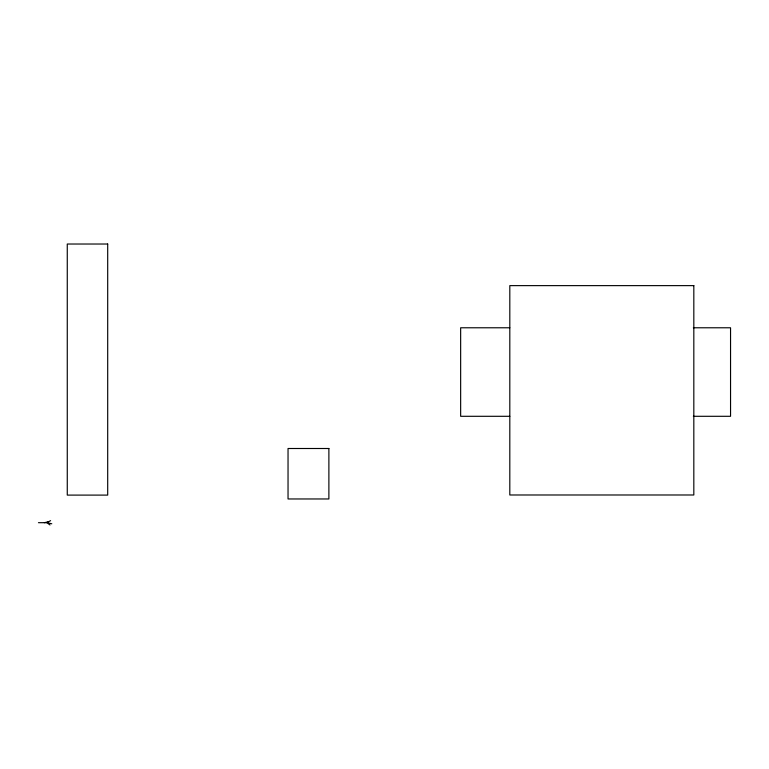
<?xml version="1.0" encoding="UTF-8"?>
<svg xmlns="http://www.w3.org/2000/svg" width="769" height="769" viewBox="0 0 769 769"><rect width="100%" height="100%" fill="white"/><g stroke="black" fill="none" stroke-linecap="round" stroke-linejoin="round"><path stroke-width="1.15" d="M50.6 520.642L46.88 522.689L38.45 522.689M44.4 522.689L47.87 521.863M509.828 327.777L460.65 327.777L460.65 416.298L509.828 416.298M693.359 327.777L730.55 327.777L730.55 416.298L693.359 416.298M51.792 523.776L46.88 522.689L50.033 524.977M107.698 244.023L67.268 244.023L67.268 495.101L107.698 495.101L107.698 244.023M693.821 285.626L509.809 285.626L509.809 494.986L693.821 494.986L693.821 285.626M328.882 448.5L288.039 448.5L288.039 498.966L328.882 498.966L328.882 448.5"/></g></svg>
